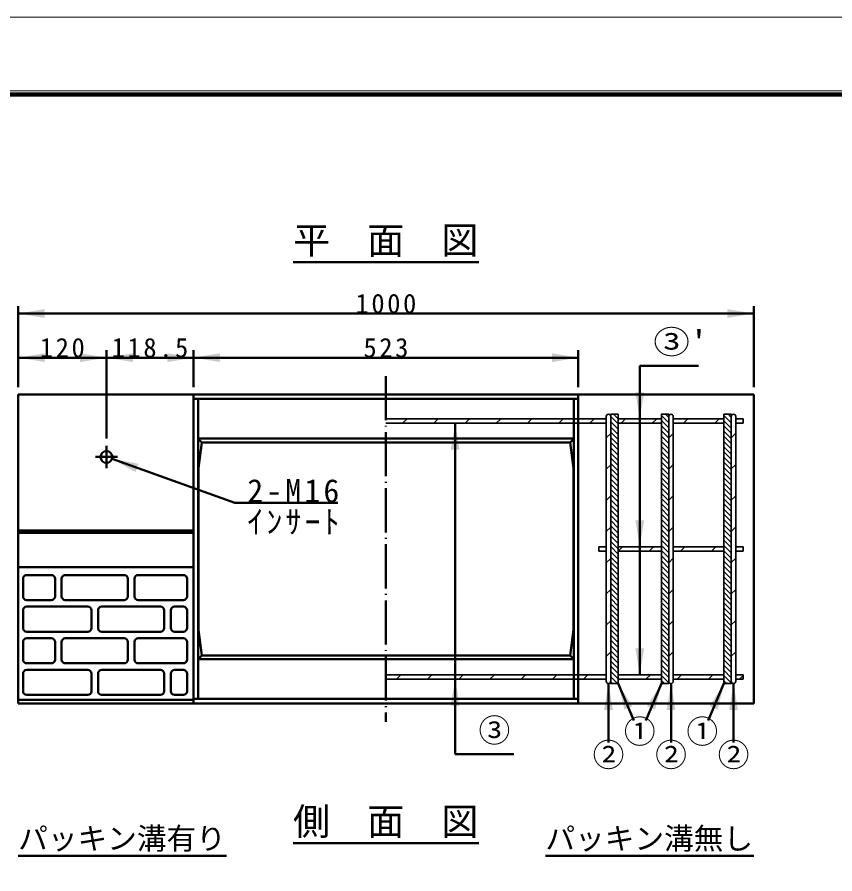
# Model space of a CAD drawing. Units: millimetres, scale not verified. Extents: x -2102 to 2102, y -1485 to 1485.
# Drawn here: x -121 to 991, y 320 to 1485 of the extents above; entities that cross this region are included whole.
import ezdxf
from ezdxf.enums import TextEntityAlignment as Align

# ---------------------------------------------------------------- set-up
doc = ezdxf.new("R2010")
doc.units = ezdxf.units.MM
doc.header["$LTSCALE"] = 5
doc.header["$PDMODE"] = 32
doc.header["$PDSIZE"] = 2.5
doc.linetypes.add('LONG_DASHED_DOTTED', pattern=[15.25, 12, -1.5, 0.25, -1.5])
doc.layers.add('0-0_V-nasSTD', color=7, linetype='Continuous', lineweight=35)
doc.layers.add('0-1_0', color=7, linetype='Continuous', lineweight=50)
doc.styles.add('ＭＳ ゴシック', font='')
doc.styles.get('ＭＳ ゴシック').set_extended_font_data('MS Gothic')

msp = doc.modelspace()

# ---------------------------------------------------------------- linework, layer by layer
at = {"layer": '0-0_V-nasSTD', "lineweight": 50}
for p, q in [((725.469, 1011.045), (725.469, 591.045)), ((474.461, 483.045), (474.461, 933.045)), ((682.969, 499.095), (682.969, 579.045)), ((695.969, 579.045), (717.406, 528.938)), ((754.969, 579.045), (733.533, 528.938)), ((767.969, 499.095), (767.969, 579.045)), ((839.969, 579.045), (818.533, 528.938)), ((852.969, 499.095), (852.969, 579.045))]:
    msp.add_line(p, q, dxfattribs=at)
at = {"layer": '0-0_V-nasSTD'}
for p, q in [((689.907, 945.045), (695.969, 938.983)), ((754.969, 943.622), (764.969, 933.622)), ((760.618, 945.045), (764.969, 940.693)), ((764.969, 945.045), (764.969, 942.045)), ((839.969, 943.475), (849.969, 933.475)), ((845.471, 945.045), (849.969, 940.546)), ((403.121, 933.045), (409.121, 939.045)), ((445.548, 933.045), (451.548, 939.045)), ((487.974, 933.045), (493.974, 939.045)), ((530.401, 933.045), (536.401, 939.045)), ((572.827, 933.045), (578.827, 939.045)), ((615.253, 933.045), (621.253, 939.045)), ((657.68, 933.045), (663.68, 939.045)), ((685.969, 582.045), (685.969, 942.045)), ((685.969, 941.911), (695.969, 931.911)), ((685.969, 934.84), (695.969, 924.84)), ((700.106, 933.045), (706.106, 939.045)), ((742.533, 933.045), (748.533, 939.045)), ((754.969, 936.551), (764.969, 926.551)), ((784.959, 933.045), (790.959, 939.045)), ((827.385, 933.045), (833.385, 939.045)), ((839.969, 936.404), (849.969, 926.404)), ((849.969, 582.045), (849.969, 942.045)), ((685.969, 927.769), (695.969, 917.769)), ((685.969, 920.698), (695.969, 910.698)), ((754.969, 929.48), (764.969, 919.48)), ((754.969, 922.409), (764.969, 912.409)), ((839.969, 929.333), (849.969, 919.333)), ((839.969, 922.262), (849.969, 912.262)), ((679.969, 912.908), (685.969, 918.908)), ((685.969, 913.627), (695.969, 903.627)), ((754.969, 915.338), (764.969, 905.338)), ((764.969, 913.055), (770.969, 919.055)), ((839.969, 915.191), (849.969, 905.191)), ((849.969, 913.202), (855.969, 919.202)), ((685.969, 906.556), (695.969, 896.556)), ((685.969, 899.485), (695.969, 889.485)), ((754.969, 908.267), (764.969, 898.267)), ((754.969, 901.196), (764.969, 891.196)), ((839.969, 908.12), (849.969, 898.12)), ((839.969, 901.049), (849.969, 891.049)), ((685.969, 892.414), (695.969, 882.414)), ((685.969, 885.343), (695.969, 875.343)), ((754.969, 894.125), (764.969, 884.125)), ((754.969, 887.054), (764.969, 877.054)), ((839.969, 893.977), (849.969, 883.977)), ((839.969, 886.906), (849.969, 876.906)), ((679.969, 870.482), (685.969, 876.482)), ((685.969, 878.272), (695.969, 868.272)), ((754.969, 879.983), (764.969, 869.983)), ((764.969, 870.629), (770.969, 876.629)), ((839.969, 879.835), (849.969, 869.835)), ((849.969, 870.776), (855.969, 876.776)), ((685.969, 871.201), (695.969, 861.201)), ((685.969, 864.13), (695.969, 854.13)), ((754.969, 872.911), (764.969, 862.911)), ((754.969, 865.84), (764.969, 855.84)), ((839.969, 872.764), (849.969, 862.764)), ((839.969, 865.693), (849.969, 855.693)), ((685.969, 857.059), (695.969, 847.059)), ((754.969, 858.769), (764.969, 848.769)), ((754.969, 851.698), (764.969, 841.698)), ((839.969, 858.622), (849.969, 848.622)), ((839.969, 851.551), (849.969, 841.551)), ((685.969, 849.988), (695.969, 839.988)), ((685.969, 842.916), (695.969, 832.916)), ((754.969, 844.627), (764.969, 834.627)), ((839.969, 844.48), (849.969, 834.48)), ((679.969, 828.055), (685.969, 834.055)), ((685.969, 835.845), (695.969, 825.845)), ((685.969, 828.774), (695.969, 818.774)), ((754.969, 837.556), (764.969, 827.556)), ((754.969, 830.485), (764.969, 820.485)), ((764.969, 828.202), (770.969, 834.202)), ((839.969, 837.409), (849.969, 827.409)), ((839.969, 830.338), (849.969, 820.338)), ((849.969, 828.35), (855.969, 834.35)), ((685.969, 821.703), (695.969, 811.703)), ((754.969, 823.414), (764.969, 813.414)), ((754.969, 816.343), (764.969, 806.343)), ((839.969, 823.267), (849.969, 813.267)), ((839.969, 816.196), (849.969, 806.196)), ((685.969, 814.632), (695.969, 804.632)), ((685.969, 807.561), (695.969, 797.561)), ((754.969, 809.272), (764.969, 799.272)), ((839.969, 809.125), (849.969, 799.125)), ((685.969, 800.49), (695.969, 790.49)), ((685.969, 793.419), (695.969, 783.419)), ((754.969, 802.201), (764.969, 792.201)), ((754.969, 795.13), (764.969, 785.13)), ((839.969, 802.054), (849.969, 792.054)), ((839.969, 794.983), (849.969, 784.983)), ((679.969, 785.629), (685.969, 791.629)), ((685.969, 786.348), (695.969, 776.348)), ((754.969, 788.059), (764.969, 778.059)), ((754.969, 780.988), (764.969, 770.988)), ((764.969, 785.776), (770.969, 791.776)), ((839.969, 787.911), (849.969, 777.911)), ((839.969, 780.84), (849.969, 770.84)), ((849.969, 785.923), (855.969, 791.923)), ((685.969, 779.277), (695.969, 769.277)), ((685.969, 772.206), (695.969, 762.206)), ((754.969, 773.916), (764.969, 763.916)), ((839.969, 773.769), (849.969, 763.769)), ((685.969, 765.135), (695.969, 755.135)), ((685.969, 758.064), (695.969, 748.064)), ((695.969, 759.202), (701.812, 765.045)), ((738.238, 759.045), (744.238, 765.045)), ((754.969, 766.845), (764.969, 756.845)), ((754.969, 759.774), (764.969, 749.774)), ((780.665, 759.045), (786.665, 765.045)), ((823.091, 759.045), (829.091, 765.045)), ((839.969, 766.698), (849.969, 756.698)), ((839.969, 759.627), (849.969, 749.627)), ((865.517, 759.045), (865.969, 759.497)), ((679.969, 743.202), (685.969, 749.202)), ((685.969, 750.993), (695.969, 740.993)), ((754.969, 752.703), (764.969, 742.703)), ((754.969, 745.632), (764.969, 735.632)), ((764.969, 743.35), (770.969, 749.35)), ((839.969, 752.556), (849.969, 742.556)), ((839.969, 745.485), (849.969, 735.485)), ((849.969, 743.497), (855.969, 749.497)), ((685.969, 743.922), (695.969, 733.922)), ((685.969, 736.85), (695.969, 726.85)), ((754.969, 738.561), (764.969, 728.561)), ((839.969, 738.414), (849.969, 728.414)), ((685.969, 729.779), (695.969, 719.779)), ((685.969, 722.708), (695.969, 712.708)), ((754.969, 731.49), (764.969, 721.49)), ((754.969, 724.419), (764.969, 714.419)), ((839.969, 731.343), (849.969, 721.343)), ((839.969, 724.272), (849.969, 714.272)), ((685.969, 715.637), (695.969, 705.637)), ((754.969, 717.348), (764.969, 707.348)), ((839.969, 717.201), (849.969, 707.201)), ((679.969, 700.776), (685.969, 706.776)), ((685.969, 708.566), (695.969, 698.566)), ((685.969, 701.495), (695.969, 691.495)), ((754.969, 710.277), (764.969, 700.277)), ((754.969, 703.206), (764.969, 693.206)), ((764.969, 700.923), (770.969, 706.923)), ((839.969, 710.13), (849.969, 700.13)), ((839.969, 703.059), (849.969, 693.059)), ((849.969, 701.07), (855.969, 707.07)), ((685.969, 694.424), (695.969, 684.424)), ((685.969, 687.353), (695.969, 677.353)), ((754.969, 696.135), (764.969, 686.135)), ((754.969, 689.064), (764.969, 679.064)), ((839.969, 695.988), (849.969, 685.988)), ((839.969, 688.916), (849.969, 678.916)), ((685.969, 680.282), (695.969, 670.282)), ((754.969, 681.993), (764.969, 671.993)), ((839.969, 681.845), (849.969, 671.845)), ((679.969, 658.35), (685.969, 664.35)), ((685.969, 673.211), (695.969, 663.211)), ((685.969, 666.14), (695.969, 656.14)), ((754.969, 674.922), (764.969, 664.922)), ((754.969, 667.85), (764.969, 657.85)), ((764.969, 658.497), (770.969, 664.497)), ((839.969, 674.774), (849.969, 664.774)), ((839.969, 667.703), (849.969, 657.703)), ((849.969, 658.644), (855.969, 664.644)), ((685.969, 659.069), (695.969, 649.069)), ((754.969, 660.779), (764.969, 650.779)), ((754.969, 653.708), (764.969, 643.708)), ((839.969, 660.632), (849.969, 650.632)), ((839.969, 653.561), (849.969, 643.561)), ((685.969, 651.998), (695.969, 641.998)), ((685.969, 644.927), (695.969, 634.927)), ((754.969, 646.637), (764.969, 636.637)), ((839.969, 646.49), (849.969, 636.49)), ((685.969, 637.856), (695.969, 627.856)), ((685.969, 630.784), (695.969, 620.784)), ((754.969, 639.566), (764.969, 629.566)), ((754.969, 632.495), (764.969, 622.495)), ((839.969, 639.419), (849.969, 629.419)), ((839.969, 632.348), (849.969, 622.348)), ((679.969, 615.923), (685.969, 621.923)), ((685.969, 623.713), (695.969, 613.713)), ((754.969, 625.424), (764.969, 615.424)), ((754.969, 618.353), (764.969, 608.353)), ((764.969, 616.07), (770.969, 622.07)), ((839.969, 625.277), (849.969, 615.277)), ((839.969, 618.206), (849.969, 608.206)), ((849.969, 616.217), (855.969, 622.217)), ((685.969, 616.642), (695.969, 606.642)), ((685.969, 609.571), (695.969, 599.571)), ((754.969, 611.282), (764.969, 601.282)), ((839.969, 611.135), (849.969, 601.135)), ((685.969, 602.5), (695.969, 592.5)), ((685.969, 595.429), (695.969, 585.429)), ((754.969, 604.211), (764.969, 594.211)), ((754.969, 597.14), (764.969, 587.14)), ((839.969, 604.064), (849.969, 594.064)), ((839.969, 596.993), (849.969, 586.993)), ((394.533, 585.045), (400.533, 591.045)), ((436.959, 585.045), (442.959, 591.045)), ((479.385, 585.045), (485.385, 591.045)), ((521.812, 585.045), (527.812, 591.045)), ((564.238, 585.045), (570.238, 591.045)), ((606.665, 585.045), (612.665, 591.045)), ((649.091, 585.045), (655.091, 591.045)), ((685.969, 588.358), (695.283, 579.045)), ((695.969, 589.497), (697.517, 591.045)), ((733.944, 585.045), (739.944, 591.045)), ((754.666, 585.045), (754.969, 585.348)), ((754.969, 590.069), (764.969, 580.069)), ((754.969, 582.998), (758.922, 579.045)), ((776.37, 585.045), (782.37, 591.045)), ((818.797, 585.045), (824.797, 591.045)), ((839.519, 585.045), (839.969, 585.495)), ((839.969, 589.922), (849.969, 579.922)), ((839.969, 582.85), (843.775, 579.045)), ((861.223, 585.045), (865.969, 589.791)), ((685.969, 581.287), (688.212, 579.045))]:
    msp.add_line(p, q, dxfattribs=at)
at = {"layer": '0-0_V-nasSTD', "lineweight": 18}
for points in [[(-2102.5, -1485), (-2102.5, 1485), (2102.5, 1485), (2102.5, -1485)], [(-2002.5, -1385), (-2002.5, 1385), (2002.5, 1385), (2002.5, -1385)]]:
    msp.add_lwpolyline(points, close=True, dxfattribs=at)
at = {"layer": '0-0_V-nasSTD', "lineweight": 100}
msp.add_lwpolyline([(-1997.5, 1380), (-1997.5, -1380), (1997.5, -1380), (1997.5, 1380)], close=True, dxfattribs=at)
at = {"layer": '0-0_V-nasSTD'}
for points in [[(685.969, 582.045), (685.969, 579.045), (695.969, 579.045), (695.969, 585.045), (695.969, 591.045), (695.969, 759.045), (695.969, 765.045), (695.969, 933.045), (695.969, 939.045), (695.969, 945.045), (685.969, 945.045), (685.969, 942.045)], [(839.969, 765.045), (839.969, 759.045), (839.969, 591.045), (839.969, 585.045), (839.969, 579.045), (849.969, 579.045), (849.969, 582.045), (849.969, 942.045), (849.969, 945.045), (839.969, 945.045), (839.969, 939.045), (839.969, 933.045)], [(695.969, 939.045), (695.969, 933.045), (754.969, 933.045), (754.969, 939.045)], [(695.969, 765.045), (695.969, 759.045), (754.969, 759.045), (754.969, 765.045)], [(754.969, 585.045), (754.969, 591.045), (695.969, 591.045), (695.969, 585.045)]]:
    msp.add_lwpolyline(points, close=True, dxfattribs=at)
for points in [[(764.969, 582.045), (764.969, 579.045), (754.969, 579.045), (754.969, 585.045), (754.969, 591.045), (754.969, 759.045), (754.969, 765.045), (754.969, 881.235), (754.969, 892.854), (754.969, 933.045), (754.969, 939.045), (754.969, 945.045), (764.969, 945.045)], [(679.969, 942.045), (679.969, 939.045), (641.969, 939.045), (635.969, 939.045), (380.469, 939.045)], [(380.469, 933.045), (635.969, 933.045), (641.969, 933.045), (679.969, 933.045), (679.969, 765.045), (669.969, 765.045), (669.969, 759.045), (679.969, 759.045), (679.969, 591.045), (641.969, 591.045), (635.969, 591.045), (380.469, 591.045)], [(770.969, 942.045), (770.969, 939.045), (839.969, 939.045)], [(839.969, 939.045), (839.969, 933.045), (770.969, 933.045), (770.969, 765.045), (839.969, 765.045), (839.969, 759.045), (770.969, 759.045), (770.969, 591.045), (839.969, 591.045), (839.969, 585.045), (770.969, 585.045), (770.969, 582.045)], [(855.969, 942.045), (855.969, 939.045), (865.969, 939.045), (865.969, 933.045), (855.969, 933.045), (855.969, 765.045), (865.969, 765.045), (865.969, 759.045), (855.969, 759.045), (855.969, 591.045), (865.969, 591.045), (865.969, 585.045), (855.969, 585.045), (855.969, 582.045)], [(380.469, 585.045), (635.969, 585.045), (641.969, 585.045), (679.969, 585.045), (679.969, 582.045)]]:
    msp.add_lwpolyline(points, dxfattribs=at)
for centre, start, end in [((682.969, 942.045), 0, 180), ((767.969, 942.045), 0, 180), ((852.969, 942.045), 0, 180), ((682.969, 582.045), 180, 0), ((767.969, 582.045), 180, 0), ((852.969, 582.045), 180, 0)]:
    msp.add_arc(centre, 3, start, end, dxfattribs=at)
for points in [[(-119.531, 1082.045), (-83.531, 1076.045), (-83.531, 1088.045)], [(844.469, 1076.045), (844.469, 1088.045), (880.469, 1082.045)], [(-119.531, 1022.045), (-83.531, 1016.045), (-83.531, 1028.045)], [(-35.531, 1016.045), (-35.531, 1028.045), (0.469, 1022.045)], [(0.469, 1022.045), (36.469, 1016.045), (36.469, 1028.045)], [(82.969, 1016.045), (82.969, 1028.045), (118.969, 1022.045)], [(118.969, 1022.045), (154.969, 1016.045), (154.969, 1028.045)], [(605.969, 1016.045), (605.969, 1028.045), (641.969, 1022.045)], [(719.469, 975.045), (725.469, 939.045), (731.469, 975.045)], [(468.461, 897.045), (474.461, 933.045), (480.461, 897.045)], [(8.003, 884.353), (39.886, 866.592), (41.905, 872.242)], [(8.003, 884.353), (41.905, 872.242), (43.923, 877.892)], [(719.469, 801.045), (725.469, 765.045), (731.469, 801.045)], [(719.469, 627.045), (725.469, 591.045), (731.469, 627.045)], [(468.461, 549.045), (474.461, 585.045), (480.461, 549.045)], [(676.969, 543.045), (682.969, 579.045), (688.969, 543.045)], [(695.969, 579.045), (704.613, 543.587), (710.129, 545.946)], [(695.969, 579.045), (710.129, 545.946), (715.646, 548.306)], [(735.293, 548.306), (740.81, 545.946), (754.969, 579.045)], [(740.81, 545.946), (746.326, 543.587), (754.969, 579.045)], [(761.969, 543.045), (767.969, 579.045), (773.969, 543.045)], [(820.293, 548.306), (825.81, 545.946), (839.969, 579.045)], [(825.81, 545.946), (831.326, 543.587), (839.969, 579.045)], [(846.969, 543.045), (852.969, 579.045), (858.969, 543.045)]]:
    msp.add_solid(points, dxfattribs=at)
at = {"layer": '0-1_0'}
for p, q in [((254.066, 1152.045), (506.873, 1152.045)), ((-119.531, 982.045), (-119.531, 1092.045)), ((880.469, 982.045), (880.469, 1092.045)), ((-119.531, 1082.045), (880.469, 1082.045)), ((0.469, 912.045), (0.469, 1032.045)), ((118.969, 982.045), (118.969, 1032.045)), ((641.969, 982.045), (641.969, 1032.045)), ((-119.531, 1022.045), (0.469, 1022.045)), ((0.469, 1022.045), (118.969, 1022.045)), ((118.969, 1022.045), (641.969, 1022.045)), ((725.469, 1011.045), (805.469, 1011.045)), ((-119.531, 972.045), (-119.531, 552.045)), ((-119.531, 972.045), (118.969, 972.045)), ((118.969, 972.045), (118.969, 552.045)), ((641.969, 972.045), (118.969, 972.045)), ((641.969, 972.045), (880.469, 972.045)), ((641.969, 972.045), (641.969, 552.045)), ((880.469, 972.045), (880.469, 552.045)), ((641.969, 966.045), (118.969, 966.045)), ((124.969, 966.045), (124.969, 912.045)), ((635.969, 966.045), (635.969, 912.045)), ((130.228, 906.786), (124.969, 912.045)), ((124.969, 912.045), (635.969, 912.045)), ((124.969, 912.045), (124.969, 612.045)), ((630.71, 906.786), (635.969, 912.045)), ((635.969, 912.045), (635.969, 612.045)), ((125.669, 872.045), (130.228, 906.786)), ((130.228, 906.786), (630.71, 906.786)), ((635.269, 872.045), (630.71, 906.786)), ((174.832, 824.753), (8.003, 884.353)), ((174.832, 824.753), (314.832, 824.753)), ((-119.531, 787.045), (118.969, 787.045)), ((-119.531, 784.045), (118.969, 784.045)), ((118.969, 737.045), (-119.531, 737.045)), ((-108.031, 726.545), (-74.531, 726.545)), ((-55.531, 726.545), (24.469, 726.545)), ((43.469, 726.545), (104.969, 726.545)), ((-113.031, 697.545), (-113.031, 721.545)), ((-69.531, 697.545), (-69.531, 721.545)), ((-60.531, 721.545), (-60.531, 697.545)), ((29.469, 697.545), (29.469, 721.545)), ((38.469, 721.545), (38.469, 697.545)), ((109.969, 697.545), (109.969, 721.545)), ((-108.031, 692.545), (-74.531, 692.545)), ((-55.531, 692.545), (24.469, 692.545)), ((43.469, 692.545), (104.969, 692.545)), ((-113.031, 654.545), (-113.031, 678.545)), ((-108.031, 683.545), (-25.031, 683.545)), ((-20.031, 654.545), (-20.031, 678.545)), ((-11.031, 654.545), (-11.031, 678.545)), ((-6.031, 683.545), (73.969, 683.545)), ((78.969, 654.545), (78.969, 678.545)), ((87.969, 654.545), (87.969, 678.545)), ((92.969, 683.545), (104.969, 683.545)), ((109.969, 654.545), (109.969, 678.545)), ((-108.031, 649.545), (-25.031, 649.545)), ((-6.031, 649.545), (73.969, 649.545)), ((92.969, 649.545), (104.969, 649.545)), ((-113.031, 611.545), (-113.031, 635.545)), ((-108.031, 640.545), (-74.531, 640.545)), ((-69.531, 611.545), (-69.531, 635.545)), ((-60.531, 635.545), (-60.531, 611.545)), ((-55.531, 640.545), (24.469, 640.545)), ((29.469, 611.545), (29.469, 635.545)), ((38.469, 635.545), (38.469, 611.545)), ((43.469, 640.545), (104.969, 640.545)), ((109.969, 611.545), (109.969, 635.545)), ((130.228, 617.304), (124.969, 612.045)), ((-108.031, 606.545), (-74.531, 606.545)), ((-55.531, 606.545), (24.469, 606.545)), ((43.469, 606.545), (104.969, 606.545)), ((124.969, 612.045), (635.969, 612.045)), ((124.969, 558.045), (124.969, 612.045)), ((635.969, 558.045), (635.969, 612.045)), ((-108.031, 597.545), (-25.031, 597.545)), ((-6.031, 597.545), (73.969, 597.545)), ((92.969, 597.545), (104.969, 597.545)), ((-113.031, 568.545), (-113.031, 592.545)), ((-20.031, 568.545), (-20.031, 592.545)), ((-11.031, 568.545), (-11.031, 592.545)), ((78.969, 568.545), (78.969, 592.545)), ((87.969, 568.545), (87.969, 592.545)), ((109.969, 568.545), (109.969, 592.545)), ((-108.031, 563.545), (-25.031, 563.545)), ((-6.031, 563.545), (73.969, 563.545)), ((92.969, 563.545), (104.969, 563.545)), ((-119.531, 557.045), (118.969, 557.045)), ((-119.531, 552.045), (118.969, 552.045)), ((641.969, 558.045), (118.969, 558.045)), ((641.969, 552.045), (118.969, 552.045)), ((641.969, 552.045), (880.469, 552.045)), ((474.461, 483.045), (554.461, 483.045)), ((254.066, 362.045), (506.873, 362.045)), ((-119.531, 344.718), (163.677, 344.718)), ((597.262, 344.718), (880.469, 344.718))]:
    msp.add_line(p, q, dxfattribs=at)
at = {"layer": '0-1_0', "linetype": 'LONG_DASHED_DOTTED'}
for p, q in [((380.469, 997.045), (380.469, 527.045)), ((0.469, 902.045), (0.469, 872.045)), ((15.469, 887.045), (-14.531, 887.045))]:
    msp.add_line(p, q, dxfattribs=at)
at = {"layer": '0-1_0', "lineweight": 35}
for p, q in [((685.969, 945.045), (685.969, 579.045)), ((754.969, 945.045), (764.969, 945.045)), ((764.969, 945.045), (764.969, 579.045)), ((839.969, 945.045), (849.969, 945.045)), ((849.969, 945.045), (849.969, 579.045)), ((679.969, 939.045), (380.469, 939.045)), ((679.969, 933.045), (380.469, 933.045)), ((641.976, 939.045), (641.969, 939.038)), ((679.969, 942.045), (679.969, 582.045)), ((754.969, 939.045), (695.969, 939.045)), ((754.969, 933.045), (695.969, 933.045)), ((770.969, 942.045), (770.969, 582.045)), ((770.969, 939.045), (839.969, 939.045)), ((770.969, 933.045), (839.969, 933.045)), ((855.969, 942.045), (855.969, 582.045)), ((855.969, 939.045), (865.969, 939.045)), ((855.969, 933.045), (865.969, 933.045)), ((865.969, 939.045), (865.969, 933.045)), ((669.969, 765.045), (669.969, 759.045)), ((669.969, 765.045), (679.969, 765.045)), ((669.969, 759.045), (679.969, 759.045)), ((754.969, 765.045), (695.969, 765.045)), ((754.969, 759.045), (695.969, 759.045)), ((770.969, 765.045), (839.969, 765.045)), ((770.969, 759.045), (839.969, 759.045)), ((855.969, 765.045), (865.969, 765.045)), ((855.969, 759.045), (865.969, 759.045)), ((865.969, 765.045), (865.969, 759.045)), ((679.969, 591.045), (380.469, 591.045)), ((679.969, 585.045), (380.469, 585.045)), ((754.969, 591.045), (695.969, 591.045)), ((754.969, 585.045), (695.969, 585.045)), ((770.969, 591.045), (839.969, 591.045)), ((770.969, 585.045), (839.969, 585.045)), ((855.969, 591.045), (865.969, 591.045)), ((855.969, 585.045), (865.969, 585.045)), ((865.969, 591.045), (865.969, 585.045)), ((685.969, 579.045), (695.969, 579.045))]:
    msp.add_line(p, q, dxfattribs=at)
for points in [[(685.969, 945.045), (695.969, 945.045), (695.969, 579.045)], [(754.969, 945.045), (754.969, 579.045), (764.969, 579.045)], [(839.969, 945.045), (839.969, 579.045), (849.969, 579.045)]]:
    msp.add_lwpolyline(points, dxfattribs=at)
at = {"layer": '0-1_0'}
for points in [[(125.669, 872.045), (125.669, 652.045), (130.228, 617.304)], [(635.269, 872.045), (635.269, 652.045), (630.71, 617.304)], [(130.228, 617.304), (630.71, 617.304), (635.969, 612.045)]]:
    msp.add_lwpolyline(points, dxfattribs=at)
msp.add_circle((0.469, 887.045), 8, dxfattribs=at)
at = {"layer": '0-1_0', "lineweight": 35}
for centre, start, end in [((682.969, 942.045), 0, 180), ((767.969, 942.045), 0, 180), ((852.969, 942.045), 0, 180), ((682.969, 582.045), 180, 0), ((767.969, 582.045), 180, 0), ((852.969, 582.045), 180, 0)]:
    msp.add_arc(centre, 3, start, end, dxfattribs=at)
at = {"layer": '0-1_0'}
for centre, start, end in [((-108.031, 721.545), 90, 180), ((-74.531, 721.545), 0, 90), ((-55.531, 721.545), 90, 180), ((24.469, 721.545), 0, 90), ((43.469, 721.545), 90, 180), ((104.969, 721.545), 0, 90), ((-108.031, 697.545), 180, 270), ((-74.531, 697.545), 270, 0), ((-55.531, 697.545), 180, 270), ((24.469, 697.545), 270, 0), ((43.469, 697.545), 180, 270), ((104.969, 697.545), 270, 0), ((-108.031, 678.545), 90, 180), ((-25.031, 678.545), 0, 90), ((-6.031, 678.545), 90, 180), ((73.969, 678.545), 0, 90), ((92.969, 678.545), 90, 180), ((104.969, 678.545), 0, 90), ((-108.031, 654.545), 180, 270), ((-25.031, 654.545), 270, 0), ((-6.031, 654.545), 180, 270), ((73.969, 654.545), 270, 0), ((92.969, 654.545), 180, 270), ((104.969, 654.545), 270, 0), ((-108.031, 635.545), 90, 180), ((-74.531, 635.545), 0, 90), ((-55.531, 635.545), 90, 180), ((24.469, 635.545), 0, 90), ((43.469, 635.545), 90, 180), ((104.969, 635.545), 0, 90), ((-108.031, 611.545), 180, 270), ((-74.531, 611.545), 270, 0), ((-55.531, 611.545), 180, 270), ((24.469, 611.545), 270, 0), ((43.469, 611.545), 180, 270), ((104.969, 611.545), 270, 0), ((-108.031, 592.545), 90, 180), ((-25.031, 592.545), 0, 90), ((-6.031, 592.545), 90, 180), ((73.969, 592.545), 0, 90), ((92.969, 592.545), 90, 180), ((104.969, 592.545), 0, 90), ((-108.031, 568.545), 180, 270), ((-25.031, 568.545), 270, 0), ((-6.031, 568.545), 180, 270), ((73.969, 568.545), 270, 0), ((92.969, 568.545), 180, 270), ((104.969, 568.545), 270, 0)]:
    msp.add_arc(centre, 5, start, end, dxfattribs=at)
msp.add_point((0.469, 887.045), dxfattribs=at)

# ---------------------------------------------------------------- texts
at = {"layer": '0-0_V-nasSTD', "style": 'ＭＳ ゴシック'}
for s, height, p in [('平\u3000面\u3000図', 36.95, (254.066, 1152.045)), ('③', 31.67, (506.261, 490.045)), ('①', 31.67, (703.869, 488.489)), ('①', 31.67, (788.869, 488.489)), ('②', 31.67, (661.406, 456.745)), ('②', 31.67, (746.406, 456.745)), ('②', 31.67, (831.406, 456.745)), ('側\u3000面\u3000図', 36.95, (254.066, 362.045)), ('パッキン溝有り', 29.56, (-119.531, 344.718)), ('パッキン溝無し', 29.56, (597.262, 344.718))]:
    msp.add_text(s, height=height, dxfattribs=at).set_placement(p, align=Align.BOTTOM_LEFT)
at = {"layer": '0-0_V-nasSTD', "style": 'ＭＳ ゴシック', "width": 1.15}
msp.add_text("③'", height=31.67, dxfattribs=at).set_placement((743.869, 1018.045), align=Align.BOTTOM_LEFT)
at = {"layer": '0-0_V-nasSTD', "attachment_point": 7, "style": 'ＭＳ ゴシック'}
for s, insert, char_height in [('\\T1.2;1000', (339.069, 1082.045), 26.39), ('\\T1.2;120', (-90.131, 1022.045), 26.39), ('\\T1.2;118.5', (7.519, 1022.045), 26.39), ('\\T1.2;523', (349.869, 1022.045), 26.39), ('\\T1.2;2-M16', (191.952, 824.753), 31.67), ('\\T1.2;ｲﾝｻｰﾄ', (191.952, 781.553), 31.67)]:
    msp.add_mtext(s, dxfattribs=dict(at, insert=insert, char_height=char_height))

doc.saveas('drawing.dxf')
